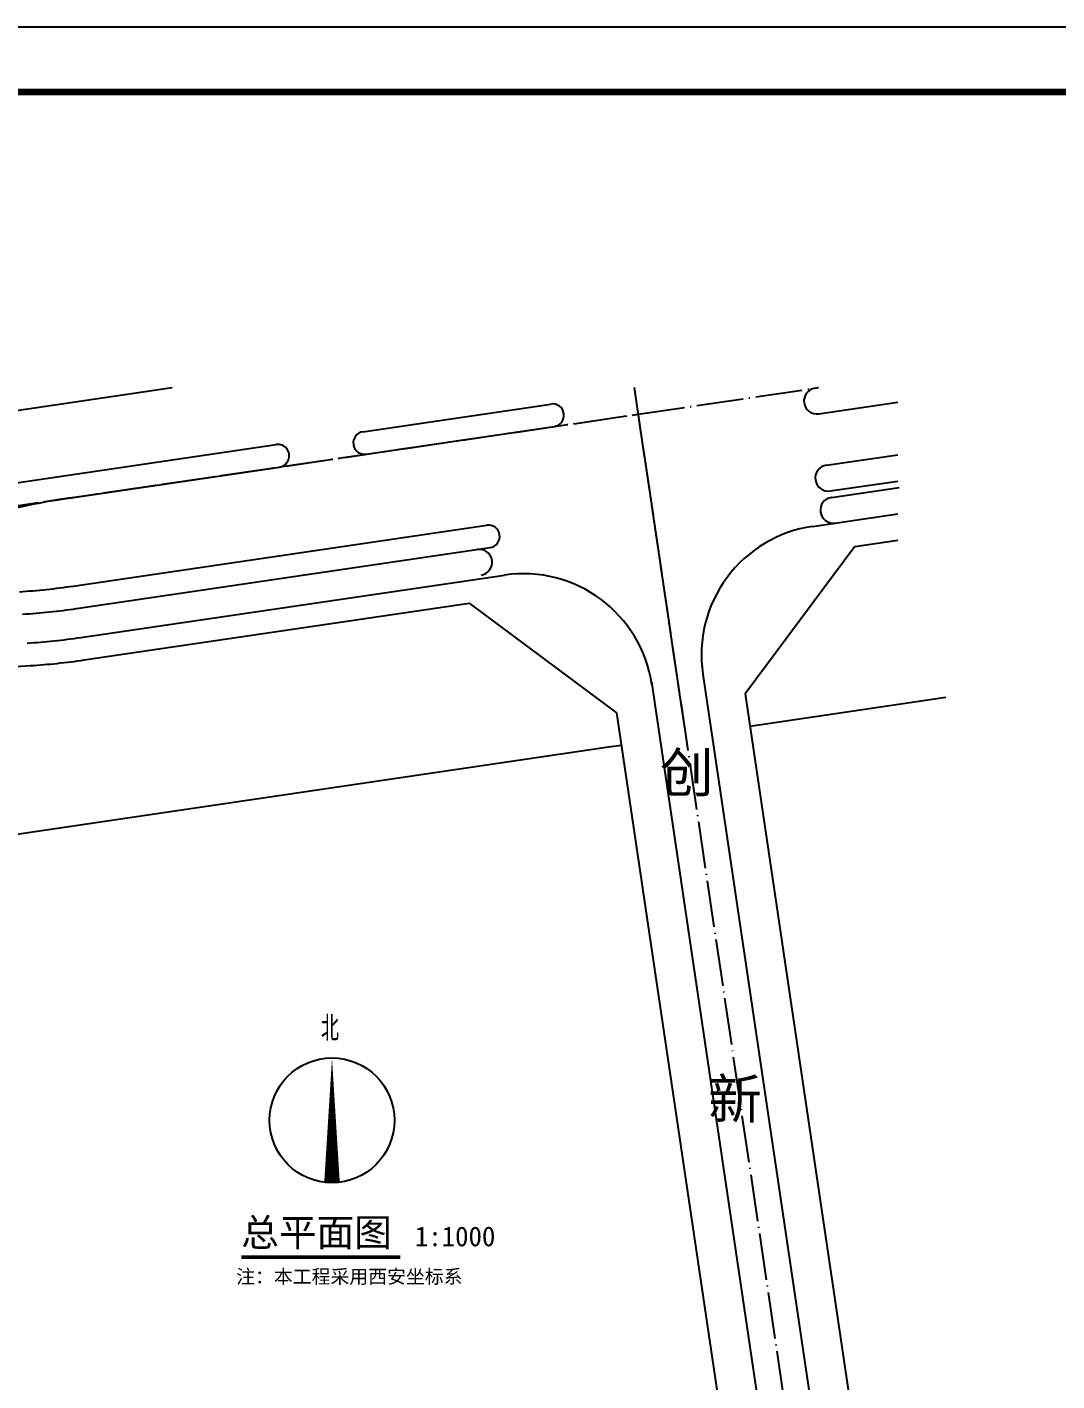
# Model space of a CAD drawing. Header units: millimetres. Extents: x 475841 to 500774, y 3420694 to 3426131.
# Drawn here: x 495927.4 to 496085.9, y 3425495.1 to 3425703.5 of the extents above; entities that cross this region are included whole.
import ezdxf

# ---------------------------------------------------------------- set-up
doc = ezdxf.new("R2010")
doc.units = ezdxf.units.MM
doc.header["$LTSCALE"] = 10
doc.linetypes.add('ACAD_ISO04W100', pattern=[30.5, 24, -3, 0.5, -3])
for name, color, linetype in [('99999', 7, 'CONTINUOUS'), ('DIM_SYMB', 3, 'CONTINUOUS'), ('E02', 7, 'CONTINUOUS'), ('PUB_TEXT', 7, 'CONTINUOUS'), ('PUB_TITLE', 4, 'CONTINUOUS'), ('Road', 7, 'CONTINUOUS'), ('ROAD-1', 75, 'CONTINUOUS'), ('XROAD', 7, 'CONTINUOUS'), ('道路', 150, 'CONTINUOUS')]:
    doc.layers.add(name, color=color, linetype=linetype)
doc.styles.add('_TCH_DIM', font='SIMPLEX', dxfattribs={"bigfont": 'GBCBIG'})
doc.styles.add('宋体', font='NSimSun.ttf')
doc.styles.add('黑体', font='simhei.ttf', dxfattribs={"width": 0.8, "height": 25})

msp = doc.modelspace()

# ---------------------------------------------------------------- linework, layer by layer
at = {"layer": 'DIM_SYMB', "linetype": 'Continuous', "elevation": 1.333}
msp.add_lwpolyline([(495974.325, 3425525.654, 2.4, 0, 0), (495974.325, 3425544.854, 0, 0, 0)], format="xyseb", dxfattribs=at)
at = {"layer": 'DIM_SYMB', "const_width": 0.56, "elevation": 1.333}
msp.add_lwpolyline([(495960.347, 3425514.18), (495984.835, 3425514.18)], dxfattribs=at)
at = {"layer": 'DIM_SYMB', "linetype": 'Continuous'}
msp.add_circle((495974.325, 3425535.254, 1.333), 9.6, dxfattribs=at)
at = {"layer": 'E02', "color": 1, "linetype": 'ACAD_ISO04W100', "ltscale": 0.03}
for p, q in [((496020.831, 3425648.021, 1.333), (496028.795, 3425594.24, 1.333)), ((496021.437, 3425643.929, 1.333), (496049.227, 3425648.021, 1.333)), ((496021.437, 3425643.929, 1.333), (496049.227, 3425648.021, 1.333)), ((496021.437, 3425643.929, 1.333), (496049.227, 3425648.021, 1.333)), ((496021.437, 3425643.929, 1.333), (496049.227, 3425648.021, 1.333)), ((495622.281, 3425585.148, 1.333), (496021.437, 3425643.929, 1.333)), ((495632.319, 3425586.626, 1.333), (496021.437, 3425643.929, 1.333)), ((495632.319, 3425586.626, 1.333), (496021.437, 3425643.929, 1.333))]:
    msp.add_line(p, q, dxfattribs=at)
at = {"layer": 'E02', "color": 1, "linetype": 'ACAD_ISO04W100', "ltscale": 0.03, "elevation": 1.333, "flags": 128}
msp.add_lwpolyline([(496021.346, 3425644.543), (496073.326, 3425293.51)], dxfattribs=at)
at = {"layer": 'PUB_TITLE'}
msp.add_lwpolyline([(495581.062, 3425283.51), (496175.062, 3425283.51), (496175.062, 3425703.51), (495581.062, 3425703.51)], close=True, dxfattribs=at)
at = {"layer": 'PUB_TITLE', "const_width": 1}
msp.add_lwpolyline([(495606.062, 3425293.51), (496165.062, 3425293.51), (496165.062, 3425693.51), (495606.062, 3425693.51)], close=True, dxfattribs=at)
at = {"layer": 'Road'}
msp.add_line((496048.273, 3425626.654, 1.333), (496061.406, 3425628.588, 1.333), dxfattribs=at)
msp.add_line((496048.273, 3425626.654, 1.333), (496061.406, 3425628.588, 1.333), dxfattribs=at)
msp.add_line((496048.273, 3425626.654, 1.333), (496061.406, 3425628.588, 1.333), dxfattribs=at)
msp.add_line((496048.273, 3425626.654, 1.333), (496061.406, 3425628.588, 1.333), dxfattribs=at)
msp.add_line((496048.273, 3425626.654, 1.333), (496061.406, 3425628.588, 1.333), dxfattribs=at)
at = {"layer": 'Road', "ltscale": 0.5}
msp.add_line((495935.654, 3425609.564, 1.333), (496000.858, 3425619.166, 1.333), dxfattribs=at)
at = {"layer": 'ROAD-1', "ltscale": 0.5}
for p, q in [((495915.774, 3425643.025, 1.333), (495949.7, 3425648.021, 1.333)), ((495915.774, 3425643.025, 1.333), (495949.7, 3425648.021, 1.333)), ((495979.095, 3425641.231, 1.333), (496008.033, 3425645.492, 1.333)), ((495979.095, 3425641.231, 1.333), (496008.033, 3425645.492, 1.333)), ((495979.605, 3425637.768, 1.333), (496008.543, 3425642.03, 1.333)), ((495979.605, 3425637.768, 1.333), (496008.543, 3425642.03, 1.333)), ((495622.281, 3425588.686, 1.333), (495965.739, 3425639.264, 1.333)), ((495934.158, 3425631.076, 1.333), (495966.249, 3425635.801, 1.333)), ((495934.489, 3425617.479, 1.333), (495998.143, 3425626.853, 1.333)), ((495934.489, 3425617.479, 1.333), (495998.143, 3425626.853, 1.333)), ((495934.999, 3425614.016, 1.333), (495998.653, 3425623.39, 1.333)), ((495934.999, 3425614.016, 1.333), (495998.653, 3425623.39, 1.333))]:
    msp.add_line(p, q, dxfattribs=at)
at = {"layer": 'ROAD-1'}
for p, q in [((496048.679, 3425647.94, 1.333), (496049.227, 3425648.021, 1.333)), ((496048.679, 3425647.94, 1.333), (496049.227, 3425648.021, 1.333)), ((496049.261, 3425643.983, 1.333), (496061.406, 3425645.771, 1.333)), ((496049.261, 3425643.983, 1.333), (496061.406, 3425645.771, 1.333)), ((496049.261, 3425643.983, 1.333), (496061.406, 3425645.771, 1.333)), ((496049.261, 3425643.983, 1.333), (496061.406, 3425645.771, 1.333)), ((496050.423, 3425636.068, 1.333), (496061.406, 3425637.685, 1.333)), ((496050.423, 3425636.068, 1.333), (496061.406, 3425637.685, 1.333)), ((496050.423, 3425636.068, 1.333), (496061.406, 3425637.685, 1.333)), ((496050.423, 3425636.068, 1.333), (496061.406, 3425637.685, 1.333)), ((496051.006, 3425632.11, 1.333), (496061.406, 3425633.642, 1.333)), ((496051.006, 3425632.11, 1.333), (496061.406, 3425633.642, 1.333)), ((496051.006, 3425632.11, 1.333), (496061.406, 3425633.642, 1.333)), ((496051.006, 3425632.11, 1.333), (496061.406, 3425633.642, 1.333)), ((496051.205, 3425631.129, 1.333), (496061.605, 3425632.66, 1.333))]:
    msp.add_line(p, q, dxfattribs=at)
for centre, start, end in [((496048.97, 3425645.961, 1.333), 98.37724, 188.37724), ((496048.97, 3425645.961, 1.333), 188.37724, 278.37724), ((496050.714, 3425634.089, 1.333), 98.37724, 188.37724), ((496050.714, 3425634.089, 1.333), 98.37724, 188.37724), ((496050.714, 3425634.089, 1.333), 188.37724, 278.37724), ((496050.714, 3425634.089, 1.333), 188.37724, 278.37724), ((496051.496, 3425629.15, 1.333), 98.37724, 278.37724), ((496051.496, 3425629.15, 1.333), 98.37724, 278.37724), ((495996.984, 3425621.123, 1.333), 278.37724, 98.37724)]:
    msp.add_arc(centre, 2, start, end, dxfattribs=at)
at = {"layer": 'ROAD-1', "ltscale": 0.5}
for centre, radius, start, end in [((496008.288, 3425643.761, 1.333), 1.75, 278.37724, 98.37724), ((495979.35, 3425639.5, 1.333), 1.75, 98.37909, 278.37909), ((495965.994, 3425637.533, 1.333), 1.75, 278.37887, 98.37887), ((495948.727, 3425532.143, 1.333), 100, 98.37724, 105.03166), ((495998.398, 3425625.121, 1.333), 1.75, 278.37724, 98.37724), ((495919.92, 3425716.412, 1.333), 100, 273.61359, 278.37724), ((495920.357, 3425713.444, 1.333), 100.5, 273.61359, 278.37724)]:
    msp.add_arc(centre, radius, start, end, dxfattribs=at)
at = {"layer": 'XROAD', "color": 4}
msp.add_line((496054.779, 3425623.569, 1.333), (496061.406, 3425624.545, 1.333), dxfattribs=at)
msp.add_line((496054.779, 3425623.569, 1.333), (496061.406, 3425624.545, 1.333), dxfattribs=at)
msp.add_line((496054.779, 3425623.569, 1.333), (496061.406, 3425624.545, 1.333), dxfattribs=at)
at = {"layer": 'XROAD', "color": 4, "ltscale": 0.5}
msp.add_line((495936.164, 3425606.102, 1.333), (495995.419, 3425614.827, 1.333), dxfattribs=at)
at = {"layer": 'XROAD'}
for p, q in [((496038.655, 3425595.925, 1.333), (496068.819, 3425600.367, 1.333)), ((495881.945, 3425572.847, 1.333), (496016.889, 3425592.72, 1.333)), ((496016.889, 3425592.72, 1.333), (496018.868, 3425593.011, 1.333))]:
    msp.add_line(p, q, dxfattribs=at)
at = {"layer": '道路'}
for p, q in [((496048.273, 3425626.654, 1.333), (496061.406, 3425628.588, 1.333)), ((496054.779, 3425623.569, 1.333), (496037.922, 3425600.871, 1.333)), ((496054.779, 3425623.569, 1.333), (496061.406, 3425624.545, 1.333)), ((495935.654, 3425609.564, 1.333), (496000.858, 3425619.166, 1.333)), ((495936.164, 3425606.102, 1.333), (495995.419, 3425614.827, 1.333)), ((495995.419, 3425614.827, 1.333), (496018.136, 3425597.957, 1.333)), ((495906.156, 3425603.86, 1.333), (495927.898, 3425605.233, 1.333)), ((496023.491, 3425602.75, 1.333), (496069.282, 3425293.51, 1.333)), ((496031.403, 3425603.938, 1.333), (496077.369, 3425293.51, 1.333)), ((496037.922, 3425600.871, 1.333), (496083.435, 3425293.51, 1.333)), ((496018.136, 3425597.957, 1.333), (496063.217, 3425293.51, 1.333))]:
    msp.add_line(p, q, dxfattribs=at)
for centre, radius, start, end in [((496051.187, 3425606.867, 1.333), 20, 98.37724, 188.42291), ((496051.187, 3425606.867, 1.333), 20, 98.37724, 188.42291), ((496003.772, 3425599.38, 1.333), 20, 8.42291, 98.37724), ((496003.772, 3425599.38, 1.333), 20, 8.42291, 98.37724), ((495921.085, 3425708.497, 1.333), 100, 273.61359, 278.37724), ((495921.595, 3425705.035, 1.333), 100, 273.61359, 278.37724)]:
    msp.add_arc(centre, radius, start, end, dxfattribs=at)

# ---------------------------------------------------------------- texts
at = {"layer": '99999', "style": '黑体'}
msp.add_text('注：本工程采用西安坐标系', height=2.1289, rotation=359.9952, dxfattribs=at).set_placement((495959.572, 3425510.144, 1.333))
at = {"layer": 'PUB_TEXT', "style": '宋体'}
for s, height, p in [('创', 6.076, (496024.787, 3425585.733, 89.919)), ('新', 6.076, (496032.225, 3425535.499, 89.919)), ('总平面图', 4.2532, (495960.347, 3425515.867, 1.333)), ('1:1000', 3.038, (495987.075, 3425515.867, 1.333))]:
    msp.add_text(s, height=height, dxfattribs=at).set_placement(p)
at = {"layer": 'PUB_TEXT', "linetype": 'Continuous', "style": '_TCH_DIM'}
msp.add_text('北', height=3.858, dxfattribs=at).set_placement((495972.619, 3425547.466, 1.333))

doc.saveas('drawing.dxf')
